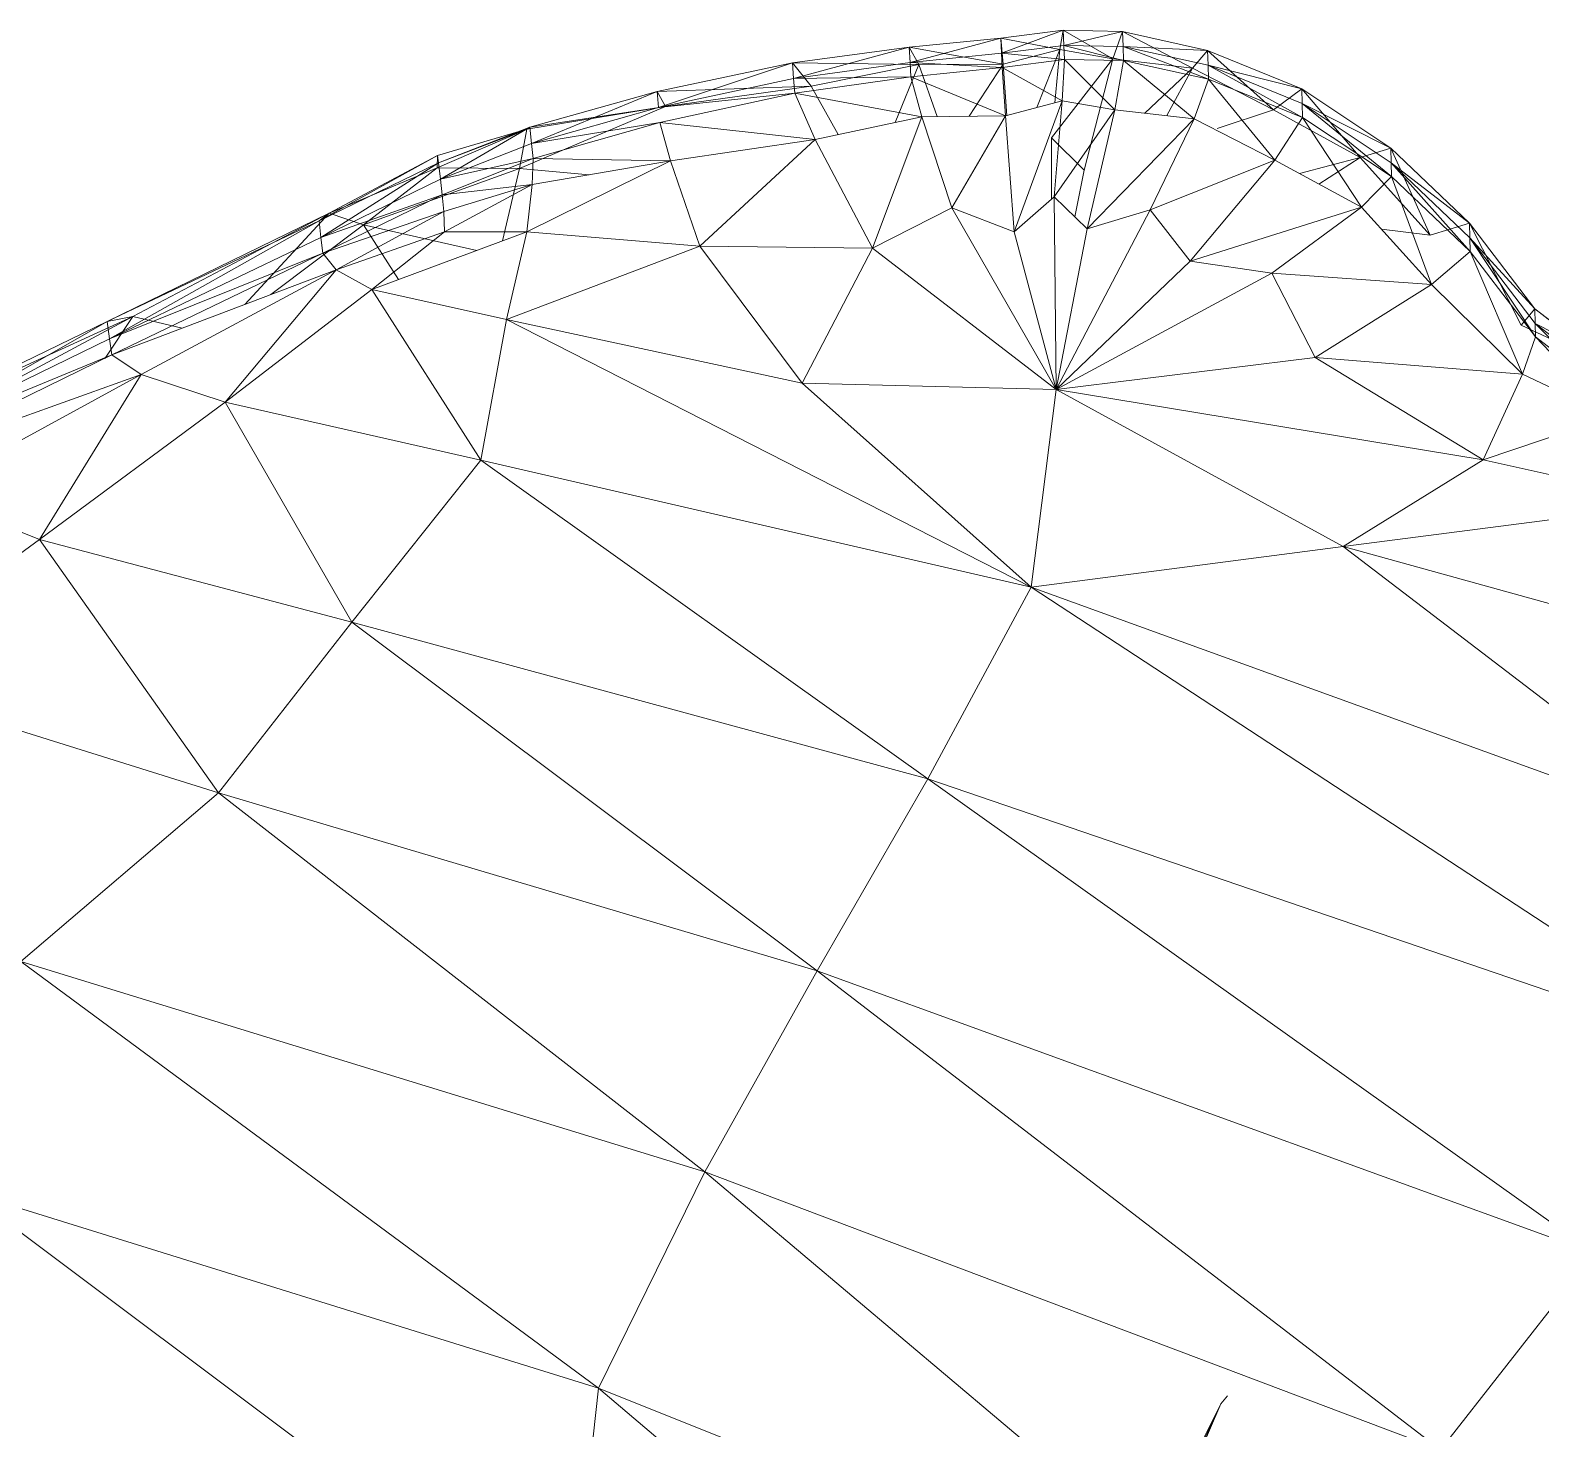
# Model space of a CAD drawing. Header units: millimetres. Extents: x -8546 to 211781, y -3000 to 31870.
# Drawn here: x -4597.23 to -4550.76, y 3074.37 to 3117.38 of the extents above; entities that cross this region are included whole.
import ezdxf

# ---------------------------------------------------------------- set-up
doc = ezdxf.new("R2010")
doc.units = ezdxf.units.MM
doc.layers.add('G-IMPT', color=8, linetype='Continuous', lineweight=9)
doc.layers.add('I-FURN', color=30, linetype='Continuous', lineweight=9)

# ---------------------------------------------------------------- blocks, each defined once
blk = doc.blocks.new('Artificial banana plant 1500mm - Family 4__C1-728657-Begane grond')
at = {"layer": 'G-IMPT'}
for p, q in [((-157.428, 459.992), (-154.608, 460.268)), ((-157.428, 459.992), (-154.608, 460.268)), ((-157.398, 459.518), (-154.608, 460.268)), ((-157.398, 459.518), (-154.608, 460.268)), ((-154.608, 460.268), (-152.698, 460.508)), ((-154.608, 460.268), (-152.698, 460.508)), ((-154.608, 460.268), (-154.588, 459.798)), ((-154.608, 460.268), (-154.588, 459.798)), ((-154.608, 460.268), (-154.538, 459.465)), ((-154.608, 460.268), (-154.538, 459.465)), ((-154.608, 460.268), (-152.798, 459.914)), ((-154.608, 460.268), (-152.798, 459.914)), ((-154.588, 459.798), (-152.698, 460.508)), ((-154.588, 459.798), (-152.698, 460.508)), ((-152.698, 460.508), (-152.798, 459.914)), ((-152.698, 460.508), (-152.798, 459.914)), ((-152.698, 460.508), (-150.868, 460.47)), ((-152.698, 460.508), (-150.868, 460.47)), ((-152.698, 460.508), (-152.678, 460.043)), ((-152.698, 460.508), (-152.678, 460.043)), ((-152.698, 460.508), (-151.168, 459.631)), ((-152.698, 460.508), (-151.168, 459.631)), ((-152.678, 460.043), (-150.868, 460.47)), ((-152.678, 460.043), (-150.868, 460.47)), ((-150.868, 460.47), (-151.168, 459.631)), ((-150.868, 460.47), (-151.168, 459.631)), ((-150.868, 460.47), (-148.258, 459.888)), ((-150.868, 460.47), (-148.258, 459.888)), ((-150.868, 460.47), (-150.848, 460.008)), ((-150.868, 460.47), (-150.848, 460.008)), ((-150.868, 460.47), (-148.718, 459.34)), ((-150.868, 460.47), (-148.718, 459.34)), ((-161.018, 459.506), (-157.428, 459.992)), ((-161.018, 459.506), (-157.428, 459.992)), ((-160.988, 459.022), (-157.428, 459.992)), ((-160.988, 459.022), (-157.428, 459.992)), ((-157.428, 459.992), (-157.398, 459.518)), ((-157.428, 459.992), (-157.398, 459.518)), ((-157.428, 459.992), (-157.138, 459.456)), ((-157.428, 459.992), (-157.138, 459.456)), ((-157.428, 459.992), (-154.538, 459.465)), ((-157.428, 459.992), (-154.538, 459.465)), ((-154.588, 459.798), (-157.398, 459.518)), ((-157.398, 459.518), (-154.588, 459.798)), ((-152.678, 460.043), (-154.588, 459.798)), ((-154.588, 459.798), (-152.678, 460.043)), ((-152.658, 459.609), (-154.588, 459.798)), ((-152.658, 459.609), (-154.588, 459.798)), ((-154.588, 459.798), (-154.568, 459.361)), ((-154.588, 459.798), (-154.568, 459.361)), ((-152.658, 459.609), (-154.568, 459.361)), ((-152.658, 459.609), (-154.568, 459.361)), ((-154.538, 459.465), (-152.798, 459.914)), ((-154.538, 459.465), (-152.798, 459.914)), ((-152.798, 459.914), (-153.51, 458.129)), ((-152.798, 459.914), (-153.51, 458.129)), ((-151.168, 459.631), (-153.058, 457.195)), ((-151.168, 459.631), (-153.058, 457.195)), ((-152.798, 459.914), (-152.955, 458.276)), ((-152.798, 459.914), (-152.955, 458.276)), ((-152.798, 459.914), (-151.168, 459.631)), ((-152.798, 459.914), (-151.168, 459.631)), ((-152.658, 459.609), (-152.728, 458.336)), ((-152.658, 459.609), (-152.728, 458.336)), ((-150.848, 460.008), (-152.678, 460.043)), ((-150.838, 459.577), (-152.678, 460.043)), ((-150.838, 459.577), (-152.678, 460.043)), ((-152.678, 460.043), (-152.658, 459.609)), ((-152.678, 460.043), (-152.658, 459.609)), ((-152.678, 460.043), (-150.848, 460.008)), ((-150.838, 459.577), (-152.658, 459.609)), ((-150.838, 459.577), (-152.658, 459.609)), ((-152.658, 459.609), (-151.108, 458.064)), ((-152.658, 459.609), (-151.108, 458.064)), ((-151.168, 459.631), (-152.048, 456.207)), ((-151.168, 459.631), (-152.048, 456.207)), ((-151.168, 459.631), (-148.718, 459.34)), ((-151.168, 459.631), (-148.718, 459.34)), ((-148.238, 459.429), (-150.848, 460.008)), ((-148.228, 459.003), (-150.848, 460.008)), ((-148.228, 459.003), (-150.848, 460.008)), ((-150.848, 460.008), (-150.838, 459.577)), ((-150.848, 460.008), (-150.838, 459.577)), ((-150.848, 460.008), (-148.238, 459.429)), ((-150.848, 460.008), (-148.258, 459.888)), ((-150.848, 460.008), (-148.258, 459.888)), ((-148.258, 459.888), (-148.718, 459.34)), ((-148.258, 459.888), (-148.718, 459.34)), ((-148.258, 459.888), (-145.348, 458.706)), ((-148.258, 459.888), (-145.348, 458.706)), ((-148.258, 459.888), (-148.238, 459.429)), ((-148.258, 459.888), (-148.238, 459.429)), ((-148.258, 459.888), (-146.228, 458.055)), ((-148.258, 459.888), (-146.228, 458.055)), ((-165.188, 458.622), (-161.018, 459.506)), ((-165.188, 458.622), (-161.018, 459.506)), ((-165.148, 458.131), (-161.018, 459.506)), ((-165.148, 458.131), (-161.018, 459.506)), ((-161.018, 459.506), (-160.988, 459.022)), ((-161.018, 459.506), (-160.988, 459.022)), ((-161.018, 459.506), (-160.448, 458.784)), ((-161.018, 459.506), (-160.448, 458.784)), ((-161.018, 459.506), (-157.138, 459.456)), ((-161.018, 459.506), (-157.138, 459.456)), ((-157.398, 459.518), (-160.988, 459.022)), ((-160.988, 459.022), (-157.398, 459.518)), ((-160.448, 458.784), (-157.138, 459.456)), ((-160.448, 458.784), (-157.138, 459.456)), ((-157.138, 459.456), (-157.866, 457.674)), ((-157.138, 459.456), (-157.866, 457.674)), ((-154.568, 459.361), (-157.398, 459.518)), ((-154.568, 459.361), (-157.398, 459.518)), ((-157.398, 459.518), (-157.378, 459.074)), ((-157.398, 459.518), (-157.378, 459.074)), ((-154.568, 459.361), (-157.378, 459.074)), ((-154.568, 459.361), (-157.378, 459.074)), ((-157.138, 459.456), (-154.538, 459.465)), ((-157.138, 459.456), (-154.538, 459.465)), ((-157.138, 459.456), (-156.571, 457.854)), ((-157.138, 459.456), (-156.571, 457.854)), ((-154.538, 459.465), (-155.587, 457.864)), ((-154.538, 459.465), (-155.587, 457.864)), ((-154.568, 459.361), (-152.728, 458.336)), ((-154.568, 459.361), (-152.728, 458.336)), ((-154.568, 459.361), (-154.468, 457.876)), ((-154.568, 459.361), (-154.468, 457.876)), ((-154.538, 459.465), (-154.428, 457.876)), ((-154.538, 459.465), (-154.428, 457.876)), ((-150.838, 459.577), (-151.108, 458.064)), ((-150.838, 459.577), (-151.108, 458.064)), ((-148.228, 459.003), (-150.838, 459.577)), ((-148.228, 459.003), (-150.838, 459.577)), ((-150.838, 459.577), (-148.668, 457.786)), ((-150.838, 459.577), (-148.668, 457.786)), ((-148.718, 459.34), (-150.186, 457.959)), ((-148.718, 459.34), (-150.186, 457.959)), ((-148.718, 459.34), (-149.503, 457.881)), ((-148.718, 459.34), (-149.503, 457.881)), ((-148.718, 459.34), (-146.228, 458.055)), ((-148.718, 459.34), (-146.228, 458.055)), ((-145.338, 458.251), (-148.238, 459.429)), ((-145.328, 457.828), (-148.238, 459.429)), ((-145.328, 457.828), (-148.238, 459.429)), ((-148.238, 459.429), (-148.228, 459.003)), ((-148.238, 459.429), (-148.228, 459.003)), ((-148.238, 459.429), (-145.338, 458.251)), ((-148.238, 459.429), (-145.348, 458.706)), ((-148.238, 459.429), (-145.348, 458.706)), ((-165.188, 458.622), (-160.448, 458.784)), ((-165.188, 458.622), (-160.448, 458.784)), ((-160.988, 459.022), (-165.148, 458.131)), ((-165.148, 458.131), (-160.988, 459.022)), ((-164.928, 458.159), (-160.448, 458.784)), ((-164.928, 458.159), (-160.448, 458.784)), ((-157.378, 459.074), (-160.988, 459.022)), ((-157.378, 459.074), (-160.988, 459.022)), ((-160.988, 459.022), (-160.948, 458.571)), ((-160.988, 459.022), (-160.948, 458.571)), ((-157.378, 459.074), (-160.948, 458.571)), ((-157.378, 459.074), (-160.948, 458.571)), ((-160.448, 458.784), (-159.612, 457.301)), ((-160.448, 458.784), (-159.612, 457.301)), ((-157.378, 459.074), (-154.468, 457.876)), ((-157.378, 459.074), (-154.468, 457.876)), ((-157.378, 459.074), (-157.048, 457.849)), ((-157.378, 459.074), (-157.048, 457.849)), ((-148.228, 459.003), (-148.668, 457.786)), ((-148.228, 459.003), (-148.668, 457.786)), ((-145.328, 457.828), (-148.228, 459.003)), ((-145.328, 457.828), (-148.228, 459.003)), ((-148.228, 459.003), (-146.188, 456.511)), ((-148.228, 459.003), (-146.188, 456.511)), ((-145.348, 458.706), (-146.228, 458.055)), ((-145.348, 458.706), (-146.228, 458.055)), ((-145.348, 458.706), (-142.618, 456.885)), ((-145.348, 458.706), (-142.618, 456.885)), ((-145.348, 458.706), (-145.338, 458.251)), ((-145.348, 458.706), (-145.338, 458.251)), ((-145.348, 458.706), (-143.558, 456.595)), ((-145.348, 458.706), (-143.558, 456.595)), ((-169.098, 457.53), (-165.188, 458.622)), ((-169.098, 457.53), (-165.188, 458.622)), ((-169.048, 457.028), (-165.188, 458.622)), ((-169.048, 457.028), (-165.188, 458.622)), ((-165.188, 458.622), (-165.148, 458.131)), ((-165.188, 458.622), (-165.148, 458.131)), ((-165.188, 458.622), (-164.928, 458.159)), ((-165.188, 458.622), (-164.928, 458.159)), ((-160.948, 458.571), (-165.148, 458.131)), ((-160.948, 458.571), (-165.148, 458.131)), ((-160.948, 458.571), (-165.108, 457.669)), ((-160.948, 458.571), (-165.108, 457.669)), ((-160.948, 458.571), (-157.048, 457.849)), ((-160.948, 458.571), (-157.048, 457.849)), ((-160.948, 458.571), (-160.328, 457.149)), ((-160.948, 458.571), (-160.328, 457.149)), ((-152.728, 458.336), (-154.468, 457.876)), ((-152.728, 458.336), (-154.468, 457.876)), ((-152.728, 458.336), (-154.198, 454.307)), ((-152.728, 458.336), (-154.198, 454.307)), ((-152.728, 458.336), (-152.968, 455.384)), ((-152.728, 458.336), (-152.968, 455.384)), ((-151.108, 458.064), (-152.728, 458.336)), ((-151.108, 458.064), (-152.728, 458.336)), ((-142.608, 456.434), (-145.338, 458.251)), ((-142.598, 456.012), (-145.338, 458.251)), ((-142.598, 456.012), (-145.338, 458.251)), ((-145.338, 458.251), (-145.328, 457.828)), ((-145.338, 458.251), (-145.328, 457.828)), ((-145.338, 458.251), (-142.608, 456.434)), ((-145.338, 458.251), (-142.618, 456.885)), ((-145.338, 458.251), (-142.618, 456.885)), ((-164.928, 458.159), (-169.418, 456.258)), ((-164.928, 458.159), (-169.418, 456.258)), ((-169.198, 457.469), (-164.928, 458.159)), ((-169.198, 457.469), (-164.928, 458.159)), ((-169.098, 457.53), (-164.928, 458.159)), ((-169.098, 457.53), (-164.928, 458.159)), ((-165.148, 458.131), (-169.048, 457.028)), ((-169.048, 457.028), (-165.148, 458.131)), ((-157.048, 457.849), (-160.328, 457.149)), ((-157.048, 457.849), (-160.328, 457.149)), ((-157.048, 457.849), (-158.558, 453.8)), ((-157.048, 457.849), (-158.558, 453.8)), ((-154.468, 457.876), (-157.048, 457.849)), ((-154.468, 457.876), (-157.048, 457.849)), ((-157.048, 457.849), (-156.118, 455.048)), ((-157.048, 457.849), (-156.118, 455.048)), ((-154.468, 457.876), (-156.118, 455.048)), ((-154.468, 457.876), (-156.118, 455.048)), ((-154.468, 457.876), (-154.198, 454.307)), ((-154.468, 457.876), (-154.198, 454.307)), ((-151.108, 458.064), (-152.968, 455.384)), ((-151.108, 458.064), (-152.968, 455.384)), ((-151.108, 458.064), (-151.958, 454.4)), ((-151.108, 458.064), (-151.958, 454.4)), ((-148.668, 457.786), (-151.958, 454.4)), ((-148.668, 457.786), (-151.958, 454.4)), ((-148.668, 457.786), (-151.108, 458.064)), ((-148.668, 457.786), (-151.108, 458.064)), ((-148.668, 457.786), (-150.018, 454.985)), ((-148.668, 457.786), (-150.018, 454.985)), ((-146.188, 456.511), (-148.668, 457.786)), ((-146.188, 456.511), (-148.668, 457.786)), ((-146.228, 458.055), (-147.962, 457.481)), ((-146.228, 458.055), (-147.962, 457.481)), ((-146.228, 458.055), (-143.558, 456.595)), ((-146.228, 458.055), (-143.558, 456.595)), ((-145.328, 457.828), (-146.188, 456.511)), ((-145.328, 457.828), (-146.188, 456.511)), ((-142.598, 456.012), (-145.328, 457.828)), ((-142.598, 456.012), (-145.328, 457.828)), ((-145.328, 457.828), (-143.518, 455.065)), ((-145.328, 457.828), (-143.518, 455.065)), ((-169.198, 457.469), (-171.958, 456.278)), ((-169.198, 457.469), (-171.958, 456.278)), ((-171.948, 456.657), (-169.198, 457.469)), ((-171.948, 456.657), (-169.198, 457.469)), ((-171.908, 456.432), (-169.098, 457.53)), ((-171.908, 456.432), (-169.098, 457.53)), ((-171.908, 456.432), (-169.198, 457.469)), ((-171.908, 456.432), (-169.198, 457.469)), ((-171.848, 455.923), (-169.098, 457.53)), ((-171.848, 455.923), (-169.098, 457.53)), ((-169.198, 457.469), (-169.418, 456.258)), ((-169.198, 457.469), (-169.418, 456.258)), ((-169.098, 457.53), (-169.198, 457.469)), ((-169.098, 457.53), (-169.198, 457.469)), ((-169.098, 457.53), (-169.048, 457.028)), ((-169.098, 457.53), (-169.048, 457.028)), ((-165.108, 457.669), (-169.048, 457.028)), ((-165.108, 457.669), (-169.048, 457.028)), ((-165.108, 457.669), (-168.998, 456.56)), ((-165.108, 457.669), (-168.998, 456.56)), ((-165.108, 457.669), (-160.328, 457.149)), ((-165.108, 457.669), (-160.328, 457.149)), ((-165.108, 457.669), (-164.778, 456.489)), ((-165.108, 457.669), (-164.778, 456.489)), ((-169.048, 457.028), (-171.848, 455.923)), ((-171.848, 455.923), (-169.048, 457.028)), ((-169.048, 457.028), (-168.998, 456.56)), ((-169.048, 457.028), (-168.998, 456.56)), ((-160.328, 457.149), (-164.778, 456.489)), ((-160.328, 457.149), (-164.778, 456.489)), ((-160.328, 457.149), (-163.868, 453.862)), ((-160.328, 457.149), (-163.868, 453.862)), ((-160.328, 457.149), (-158.558, 453.8)), ((-160.328, 457.149), (-158.558, 453.8)), ((-153.058, 457.195), (-152.048, 456.207)), ((-153.058, 457.195), (-152.048, 456.207)), ((-153.058, 457.195), (-153.049, 455.313)), ((-153.058, 457.195), (-153.049, 455.313)), ((-142.618, 456.885), (-143.558, 456.595)), ((-142.618, 456.885), (-143.558, 456.595)), ((-142.618, 456.885), (-140.198, 454.569)), ((-142.618, 456.885), (-140.198, 454.569)), ((-142.618, 456.885), (-142.608, 456.434)), ((-142.618, 456.885), (-142.608, 456.434)), ((-142.618, 456.885), (-141.408, 454.205)), ((-142.618, 456.885), (-141.408, 454.205)), ((-175.588, 454.648), (-171.948, 456.657)), ((-175.588, 454.648), (-171.948, 456.657)), ((-175.588, 454.648), (-171.908, 456.432)), ((-175.588, 454.648), (-171.908, 456.432)), ((-175.528, 454.129), (-171.908, 456.432)), ((-175.528, 454.129), (-171.908, 456.432)), ((-175.278, 454.885), (-171.948, 456.657)), ((-175.278, 454.885), (-171.948, 456.657)), ((-171.948, 456.657), (-171.958, 456.278)), ((-171.948, 456.657), (-171.958, 456.278)), ((-171.908, 456.432), (-171.948, 456.657)), ((-171.908, 456.432), (-171.948, 456.657)), ((-171.908, 456.432), (-171.848, 455.923)), ((-171.908, 456.432), (-171.848, 455.923)), ((-168.998, 456.56), (-171.848, 455.923)), ((-168.998, 456.56), (-171.848, 455.923)), ((-168.998, 456.56), (-171.798, 455.448)), ((-168.998, 456.56), (-171.798, 455.448)), ((-164.778, 456.489), (-169.198, 454.305)), ((-164.778, 456.489), (-169.198, 454.305)), ((-168.998, 456.56), (-169.028, 455.767)), ((-168.998, 456.56), (-169.028, 455.767)), ((-164.778, 456.489), (-169.028, 455.767)), ((-164.778, 456.489), (-169.028, 455.767)), ((-168.998, 456.56), (-164.778, 456.489)), ((-168.998, 456.56), (-164.778, 456.489)), ((-164.778, 456.489), (-163.868, 453.862)), ((-164.778, 456.489), (-163.868, 453.862)), ((-146.188, 456.511), (-150.018, 454.985)), ((-146.188, 456.511), (-150.018, 454.985)), ((-146.188, 456.511), (-148.788, 453.401)), ((-146.188, 456.511), (-148.788, 453.401)), ((-143.518, 455.065), (-146.188, 456.511)), ((-143.518, 455.065), (-146.188, 456.511)), ((-143.558, 456.595), (-145.427, 456.099)), ((-143.558, 456.595), (-145.427, 456.099)), ((-143.558, 456.595), (-144.83, 455.776)), ((-143.558, 456.595), (-144.83, 455.776)), ((-143.558, 456.595), (-141.408, 454.205)), ((-143.558, 456.595), (-141.408, 454.205)), ((-140.188, 454.122), (-142.608, 456.434)), ((-140.178, 453.703), (-142.608, 456.434)), ((-140.178, 453.703), (-142.608, 456.434)), ((-142.608, 456.434), (-142.598, 456.012)), ((-142.608, 456.434), (-142.598, 456.012)), ((-142.608, 456.434), (-140.188, 454.122)), ((-142.608, 456.434), (-140.198, 454.569)), ((-142.608, 456.434), (-140.198, 454.569)), ((-171.848, 455.923), (-175.528, 454.129)), ((-175.528, 454.129), (-171.848, 455.923)), ((-175.278, 454.885), (-171.958, 456.278)), ((-175.278, 454.885), (-171.958, 456.278)), ((-174.218, 454.527), (-171.958, 456.278)), ((-174.218, 454.527), (-171.958, 456.278)), ((-174.218, 454.527), (-169.418, 456.258)), ((-174.218, 454.527), (-169.418, 456.258)), ((-171.958, 456.278), (-169.418, 456.258)), ((-171.958, 456.278), (-169.418, 456.258)), ((-171.848, 455.923), (-171.798, 455.448)), ((-171.848, 455.923), (-171.798, 455.448)), ((-169.418, 456.258), (-169.943, 454.028)), ((-169.418, 456.258), (-169.943, 454.028)), ((-169.418, 456.258), (-167.277, 456.065)), ((-169.418, 456.258), (-167.277, 456.065)), ((-152.048, 456.207), (-152.334, 454.766)), ((-152.048, 456.207), (-152.334, 454.766)), ((-142.598, 456.012), (-143.518, 455.065)), ((-142.598, 456.012), (-143.518, 455.065)), ((-140.178, 453.703), (-142.598, 456.012)), ((-140.178, 453.703), (-142.598, 456.012)), ((-142.598, 456.012), (-141.368, 452.685)), ((-142.598, 456.012), (-141.368, 452.685)), ((-171.798, 455.448), (-175.528, 454.129)), ((-171.798, 455.448), (-175.528, 454.129)), ((-171.798, 455.448), (-175.468, 453.648)), ((-171.798, 455.448), (-175.468, 453.648)), ((-171.798, 455.448), (-169.028, 455.767)), ((-171.798, 455.448), (-169.028, 455.767)), ((-171.798, 455.448), (-171.748, 454.935)), ((-171.798, 455.448), (-171.748, 454.935)), ((-169.028, 455.767), (-171.748, 454.935)), ((-169.028, 455.767), (-171.748, 454.935)), ((-169.028, 455.767), (-171.728, 454.307)), ((-169.028, 455.767), (-171.728, 454.307)), ((-169.028, 455.767), (-169.198, 454.305)), ((-169.028, 455.767), (-169.198, 454.305)), ((-156.118, 455.048), (-158.558, 453.8)), ((-156.118, 455.048), (-158.558, 453.8)), ((-154.198, 454.307), (-156.118, 455.048)), ((-154.198, 454.307), (-156.118, 455.048)), ((-156.118, 455.048), (-152.908, 449.453)), ((-156.118, 455.048), (-152.908, 449.453)), ((-152.968, 455.384), (-154.198, 454.307)), ((-152.968, 455.384), (-154.198, 454.307)), ((-151.958, 454.4), (-152.968, 455.384)), ((-151.958, 454.4), (-152.968, 455.384)), ((-152.968, 455.384), (-152.908, 449.453)), ((-152.968, 455.384), (-152.908, 449.453)), ((-150.018, 454.985), (-152.908, 449.453)), ((-150.018, 454.985), (-152.908, 449.453)), ((-150.018, 454.985), (-151.958, 454.4)), ((-150.018, 454.985), (-151.958, 454.4)), ((-148.788, 453.401), (-150.018, 454.985)), ((-148.788, 453.401), (-150.018, 454.985)), ((-143.518, 455.065), (-148.788, 453.401)), ((-143.518, 455.065), (-148.788, 453.401)), ((-143.518, 455.065), (-146.278, 453.033)), ((-143.518, 455.065), (-146.278, 453.033)), ((-141.368, 452.685), (-143.518, 455.065)), ((-141.368, 452.685), (-143.518, 455.065)), ((-182.108, 451.547), (-175.278, 454.885)), ((-182.108, 451.547), (-175.278, 454.885)), ((-182.108, 451.547), (-175.588, 454.648)), ((-182.108, 451.547), (-175.588, 454.648)), ((-182.038, 451.019), (-175.588, 454.648)), ((-182.038, 451.019), (-175.588, 454.648)), ((-181.318, 451.708), (-175.278, 454.885)), ((-181.318, 451.708), (-175.278, 454.885)), ((-175.278, 454.885), (-177.867, 452.075)), ((-175.278, 454.885), (-177.867, 452.075)), ((-177.07, 452.376), (-174.218, 454.527)), ((-177.07, 452.376), (-174.218, 454.527)), ((-175.588, 454.648), (-175.278, 454.885)), ((-175.588, 454.648), (-175.278, 454.885)), ((-175.588, 454.648), (-175.528, 454.129)), ((-175.588, 454.648), (-175.528, 454.129)), ((-175.468, 453.648), (-171.748, 454.935)), ((-175.468, 453.648), (-171.748, 454.935)), ((-175.278, 454.885), (-174.218, 454.527)), ((-175.278, 454.885), (-174.218, 454.527)), ((-171.748, 454.935), (-175.058, 453.137)), ((-171.748, 454.935), (-175.058, 453.137)), ((-174.218, 454.527), (-173.145, 452.839)), ((-174.218, 454.527), (-173.145, 452.839)), ((-174.218, 454.527), (-170.731, 453.735)), ((-174.218, 454.527), (-170.731, 453.735)), ((-171.748, 454.935), (-171.728, 454.307)), ((-171.748, 454.935), (-171.728, 454.307)), ((-140.198, 454.569), (-141.408, 454.205)), ((-140.198, 454.569), (-141.408, 454.205)), ((-140.198, 454.569), (-138.188, 451.938)), ((-140.198, 454.569), (-138.188, 451.938)), ((-140.198, 454.569), (-140.188, 454.122)), ((-140.198, 454.569), (-140.188, 454.122)), ((-140.198, 454.569), (-138.608, 451.439)), ((-140.198, 454.569), (-138.608, 451.439)), ((-175.528, 454.129), (-182.038, 451.019)), ((-182.038, 451.019), (-175.528, 454.129)), ((-175.528, 454.129), (-175.468, 453.648)), ((-175.528, 454.129), (-175.468, 453.648)), ((-175.058, 453.137), (-171.728, 454.307)), ((-175.058, 453.137), (-171.728, 454.307)), ((-171.728, 454.307), (-173.968, 452.533)), ((-171.728, 454.307), (-173.968, 452.533)), ((-169.198, 454.305), (-173.968, 452.533)), ((-169.198, 454.305), (-173.968, 452.533)), ((-169.198, 454.305), (-171.728, 454.307)), ((-169.198, 454.305), (-171.728, 454.307)), ((-169.198, 454.305), (-169.818, 451.614)), ((-169.198, 454.305), (-169.818, 451.614)), ((-163.868, 453.862), (-169.198, 454.305)), ((-163.868, 453.862), (-169.198, 454.305)), ((-154.198, 454.307), (-152.908, 449.453)), ((-154.198, 454.307), (-152.908, 449.453)), ((-151.958, 454.4), (-152.908, 449.453)), ((-151.958, 454.4), (-152.908, 449.453)), ((-141.408, 454.205), (-142.904, 454.385)), ((-141.408, 454.205), (-142.904, 454.385)), ((-138.178, 451.492), (-140.188, 454.122)), ((-138.168, 451.076), (-140.188, 454.122)), ((-138.168, 451.076), (-140.188, 454.122)), ((-140.188, 454.122), (-140.178, 453.703)), ((-140.188, 454.122), (-140.178, 453.703)), ((-140.188, 454.122), (-138.178, 451.492)), ((-140.188, 454.122), (-138.188, 451.938)), ((-140.188, 454.122), (-138.188, 451.938)), ((-175.468, 453.648), (-182.038, 451.019)), ((-175.468, 453.648), (-182.038, 451.019)), ((-175.468, 453.648), (-181.958, 450.528)), ((-175.468, 453.648), (-181.958, 450.528)), ((-175.468, 453.648), (-175.058, 453.137)), ((-175.468, 453.648), (-175.058, 453.137)), ((-163.868, 453.862), (-169.818, 451.614)), ((-163.868, 453.862), (-169.818, 451.614)), ((-158.558, 453.8), (-163.868, 453.862)), ((-158.558, 453.8), (-163.868, 453.862)), ((-163.868, 453.862), (-160.728, 449.656)), ((-163.868, 453.862), (-160.728, 449.656)), ((-158.558, 453.8), (-160.728, 449.656)), ((-158.558, 453.8), (-160.728, 449.656)), ((-158.558, 453.8), (-152.908, 449.453)), ((-158.558, 453.8), (-152.908, 449.453)), ((-140.178, 453.703), (-141.368, 452.685)), ((-140.178, 453.703), (-141.368, 452.685)), ((-138.168, 451.076), (-140.178, 453.703)), ((-138.168, 451.076), (-140.178, 453.703)), ((-140.178, 453.703), (-138.568, 449.927)), ((-140.178, 453.703), (-138.568, 449.927)), ((-181.958, 450.528), (-175.058, 453.137)), ((-181.958, 450.528), (-175.058, 453.137)), ((-175.058, 453.137), (-181.058, 449.924)), ((-175.058, 453.137), (-181.058, 449.924)), ((-175.058, 453.137), (-178.478, 449.066)), ((-175.058, 453.137), (-178.478, 449.066)), ((-175.058, 453.137), (-173.968, 452.533)), ((-175.058, 453.137), (-173.968, 452.533)), ((-148.788, 453.401), (-152.908, 449.453)), ((-148.788, 453.401), (-152.908, 449.453)), ((-146.278, 453.033), (-148.788, 453.401)), ((-146.278, 453.033), (-148.788, 453.401)), ((-146.278, 453.033), (-152.908, 449.453)), ((-146.278, 453.033), (-152.908, 449.453)), ((-141.368, 452.685), (-146.278, 453.033)), ((-141.368, 452.685), (-146.278, 453.033)), ((-144.938, 450.44), (-146.278, 453.033)), ((-144.938, 450.44), (-146.278, 453.033)), ((-141.368, 452.685), (-144.938, 450.44)), ((-141.368, 452.685), (-144.938, 450.44)), ((-138.568, 449.927), (-141.368, 452.685)), ((-138.568, 449.927), (-141.368, 452.685)), ((-173.968, 452.533), (-178.478, 449.066)), ((-173.968, 452.533), (-178.478, 449.066)), ((-173.968, 452.533), (-169.818, 451.614)), ((-173.968, 452.533), (-169.818, 451.614)), ((-173.968, 452.533), (-170.608, 447.283)), ((-173.968, 452.533), (-170.608, 447.283)), ((-189.188, 448.103), (-181.318, 451.708)), ((-189.188, 448.103), (-181.318, 451.708)), ((-188.058, 448.076), (-181.318, 451.708)), ((-188.058, 448.076), (-181.318, 451.708)), ((-181.318, 451.708), (-182.169, 450.424)), ((-181.318, 451.708), (-182.169, 450.424)), ((-182.108, 451.547), (-181.318, 451.708)), ((-182.108, 451.547), (-181.318, 451.708)), ((-181.318, 451.708), (-179.799, 451.344)), ((-181.318, 451.708), (-179.799, 451.344)), ((-138.188, 451.938), (-138.608, 451.439)), ((-138.188, 451.938), (-138.608, 451.439)), ((-138.188, 451.938), (-135.848, 450.141)), ((-138.188, 451.938), (-135.848, 450.141)), ((-138.188, 451.938), (-138.178, 451.492)), ((-138.188, 451.938), (-138.178, 451.492)), ((-138.188, 451.938), (-136.518, 450.645)), ((-138.188, 451.938), (-136.518, 450.645)), ((-189.188, 448.103), (-182.108, 451.547)), ((-189.188, 448.103), (-182.108, 451.547)), ((-189.098, 447.569), (-182.108, 451.547)), ((-189.098, 447.569), (-182.108, 451.547)), ((-182.108, 451.547), (-182.038, 451.019)), ((-182.108, 451.547), (-182.038, 451.019)), ((-169.818, 451.614), (-170.608, 447.283)), ((-169.818, 451.614), (-170.608, 447.283)), ((-160.728, 449.656), (-169.818, 451.614)), ((-160.728, 449.656), (-169.818, 451.614)), ((-169.818, 451.614), (-153.678, 443.378)), ((-169.818, 451.614), (-153.678, 443.378)), ((-138.608, 451.439), (-135.848, 450.141)), ((-138.608, 451.439), (-135.848, 450.141)), ((-136.508, 450.199), (-138.178, 451.492)), ((-136.498, 449.785), (-138.178, 451.492)), ((-136.498, 449.785), (-138.178, 451.492)), ((-138.178, 451.492), (-138.168, 451.076)), ((-138.178, 451.492), (-138.168, 451.076)), ((-138.178, 451.492), (-136.508, 450.199)), ((-138.178, 451.492), (-136.518, 450.645)), ((-138.178, 451.492), (-136.518, 450.645)), ((-182.038, 451.019), (-189.098, 447.569)), ((-189.098, 447.569), (-182.038, 451.019)), ((-182.038, 451.019), (-181.958, 450.528)), ((-182.038, 451.019), (-181.958, 450.528)), ((-138.168, 451.076), (-138.568, 449.927)), ((-138.168, 451.076), (-138.568, 449.927)), ((-136.498, 449.785), (-138.168, 451.076)), ((-136.498, 449.785), (-138.168, 451.076)), ((-138.168, 451.076), (-135.818, 448.634)), ((-138.168, 451.076), (-135.818, 448.634)), ((-181.958, 450.528), (-189.098, 447.569)), ((-181.958, 450.528), (-189.098, 447.569)), ((-181.958, 450.528), (-189.008, 447.072)), ((-181.958, 450.528), (-189.008, 447.072)), ((-181.958, 450.528), (-181.058, 449.924)), ((-181.958, 450.528), (-181.058, 449.924)), ((-144.938, 450.44), (-152.908, 449.453)), ((-144.938, 450.44), (-152.908, 449.453)), ((-138.568, 449.927), (-144.938, 450.44)), ((-138.568, 449.927), (-144.938, 450.44)), ((-139.778, 447.293), (-144.938, 450.44)), ((-139.778, 447.293), (-144.938, 450.44)), ((-189.008, 447.072), (-181.058, 449.924)), ((-189.008, 447.072), (-181.058, 449.924)), ((-181.058, 449.924), (-187.758, 446.273)), ((-181.058, 449.924), (-187.758, 446.273)), ((-181.058, 449.924), (-184.188, 444.842)), ((-181.058, 449.924), (-184.188, 444.842)), ((-181.058, 449.924), (-178.478, 449.066)), ((-181.058, 449.924), (-178.478, 449.066)), ((-138.568, 449.927), (-139.778, 447.293)), ((-138.568, 449.927), (-139.778, 447.293)), ((-135.818, 448.634), (-138.568, 449.927)), ((-135.818, 448.634), (-138.568, 449.927)), ((-152.908, 449.453), (-160.728, 449.656)), ((-152.908, 449.453), (-160.728, 449.656)), ((-160.728, 449.656), (-153.678, 443.378)), ((-160.728, 449.656), (-153.678, 443.378)), ((-152.908, 449.453), (-153.678, 443.378)), ((-152.908, 449.453), (-153.678, 443.378)), ((-139.778, 447.293), (-152.908, 449.453)), ((-139.778, 447.293), (-152.908, 449.453)), ((-144.078, 444.634), (-152.908, 449.453)), ((-144.078, 444.634), (-152.908, 449.453)), ((-178.478, 449.066), (-184.188, 444.842)), ((-178.478, 449.066), (-184.188, 444.842)), ((-178.478, 449.066), (-170.608, 447.283)), ((-178.478, 449.066), (-170.608, 447.283)), ((-178.478, 449.066), (-174.578, 442.305)), ((-178.478, 449.066), (-174.578, 442.305)), ((-135.818, 448.634), (-139.778, 447.293)), ((-135.818, 448.634), (-139.778, 447.293)), ((-170.608, 447.283), (-174.578, 442.305)), ((-170.608, 447.283), (-174.578, 442.305)), ((-170.608, 447.283), (-156.858, 437.488)), ((-170.608, 447.283), (-156.858, 437.488)), ((-170.608, 447.283), (-153.678, 443.378)), ((-170.608, 447.283), (-153.678, 443.378)), ((-139.778, 447.293), (-144.078, 444.634)), ((-139.778, 447.293), (-144.078, 444.634)), ((-133.778, 445.96), (-139.778, 447.293)), ((-133.778, 445.96), (-139.778, 447.293)), ((-187.758, 446.273), (-184.188, 444.842)), ((-187.758, 446.273), (-184.188, 444.842)), ((-133.778, 445.96), (-144.078, 444.634)), ((-133.778, 445.96), (-144.078, 444.634)), ((-184.188, 444.842), (-189.998, 440.594)), ((-184.188, 444.842), (-189.998, 440.594)), ((-184.188, 444.842), (-174.578, 442.305)), ((-184.188, 444.842), (-174.578, 442.305)), ((-184.188, 444.842), (-178.678, 437.058)), ((-184.188, 444.842), (-178.678, 437.058)), ((-144.078, 444.634), (-153.678, 443.378)), ((-144.078, 444.634), (-153.678, 443.378)), ((-132.328, 435.648), (-144.078, 444.634)), ((-132.328, 435.648), (-144.078, 444.634)), ((-127.538, 440.039), (-144.078, 444.634)), ((-127.538, 440.039), (-144.078, 444.634)), ((-156.858, 437.488), (-153.678, 443.378)), ((-156.858, 437.488), (-153.678, 443.378)), ((-131.388, 428.771), (-153.678, 443.378)), ((-131.388, 428.771), (-153.678, 443.378)), ((-132.328, 435.648), (-153.678, 443.378)), ((-132.328, 435.648), (-153.678, 443.378)), ((-174.578, 442.305), (-178.678, 437.058)), ((-174.578, 442.305), (-178.678, 437.058)), ((-174.578, 442.305), (-160.258, 431.577)), ((-174.578, 442.305), (-160.258, 431.577)), ((-174.578, 442.305), (-156.858, 437.488)), ((-174.578, 442.305), (-156.858, 437.488)), ((-189.998, 440.594), (-178.678, 437.058)), ((-189.998, 440.594), (-178.678, 437.058)), ((-160.258, 431.577), (-156.858, 437.488)), ((-160.258, 431.577), (-156.858, 437.488)), ((-136.358, 422.889), (-156.858, 437.488)), ((-136.358, 422.889), (-156.858, 437.488)), ((-131.388, 428.771), (-156.858, 437.488)), ((-131.388, 428.771), (-156.858, 437.488)), ((-178.678, 437.058), (-184.758, 431.866)), ((-178.678, 437.058), (-184.758, 431.866)), ((-178.678, 437.058), (-160.258, 431.577)), ((-178.678, 437.058), (-160.258, 431.577)), ((-178.678, 437.058), (-163.718, 425.394)), ((-178.678, 437.058), (-163.718, 425.394)), ((-184.758, 431.866), (-166.988, 418.74)), ((-184.758, 431.866), (-166.988, 418.74)), ((-184.758, 431.866), (-163.718, 425.394)), ((-184.758, 431.866), (-163.718, 425.394)), ((-160.258, 431.577), (-163.718, 425.394)), ((-160.258, 431.577), (-163.718, 425.394)), ((-136.358, 422.889), (-160.258, 431.577)), ((-136.358, 422.889), (-160.258, 431.577)), ((-141.088, 416.845), (-160.258, 431.577)), ((-141.088, 416.845), (-160.258, 431.577)), ((-166.988, 418.74), (-163.718, 425.394)), ((-166.988, 418.74), (-163.718, 425.394)), ((-149.487, 413.404), (-163.718, 425.394)), ((-149.487, 413.404), (-163.718, 425.394)), ((-141.088, 416.845), (-163.718, 425.394)), ((-141.088, 416.845), (-163.718, 425.394)), ((-167.868, 410.878), (-186.428, 424.779)), ((-167.868, 410.878), (-186.428, 424.779)), ((-186.428, 424.779), (-166.988, 418.74)), ((-186.428, 424.779), (-166.988, 418.74)), ((-136.358, 422.889), (-141.088, 416.845)), ((-136.358, 422.889), (-141.088, 416.845)), ((-167.868, 410.878), (-166.988, 418.74)), ((-167.868, 410.878), (-166.988, 418.74)), ((-151.658, 405.772), (-166.988, 418.74)), ((-151.658, 405.772), (-166.988, 418.74)), ((-166.988, 418.74), (-149.336, 411.702)), ((-166.988, 418.74), (-149.336, 411.702)), ((-147.848, 418.264), (-154.628, 404.64)), ((-147.848, 418.264), (-154.628, 404.64)), ((-154.558, 403.832), (-147.848, 418.264)), ((-147.848, 418.264), (-151.468, 409.793)), ((-147.848, 418.264), (-151.468, 409.793)), ((-147.848, 418.264), (-147.638, 418.502))]:
    blk.add_line(p, q, dxfattribs=at)
blk = doc.blocks.new('Artificial banana plant 1500mm - Family 4__C2-728658-Begane grond')
blk.add_blockref('Artificial banana plant 1500mm - Family 4__C1-728657-Begane grond', (0, 0))
blk = doc.blocks.new('Artificial banana plant 1500mm - Family 4-728656-Begane grond')
blk.add_blockref('Artificial banana plant 1500mm - Family 4__C2-728658-Begane grond', (0, 0))
blk = doc.blocks.new('Artificial banana plant 1500mm - Ny märkning-728662-Begane grond')
blk.add_blockref('Artificial banana plant 1500mm - Family 4-728656-Begane grond', (0, 0))

msp = doc.modelspace()

# ---------------------------------------------------------------- block references
at = {"layer": 'I-FURN'}
msp.add_blockref('Artificial banana plant 1500mm - Ny märkning-728662-Begane grond', (-4412.758, 2656.875), dxfattribs=at)

doc.saveas('drawing.dxf')
